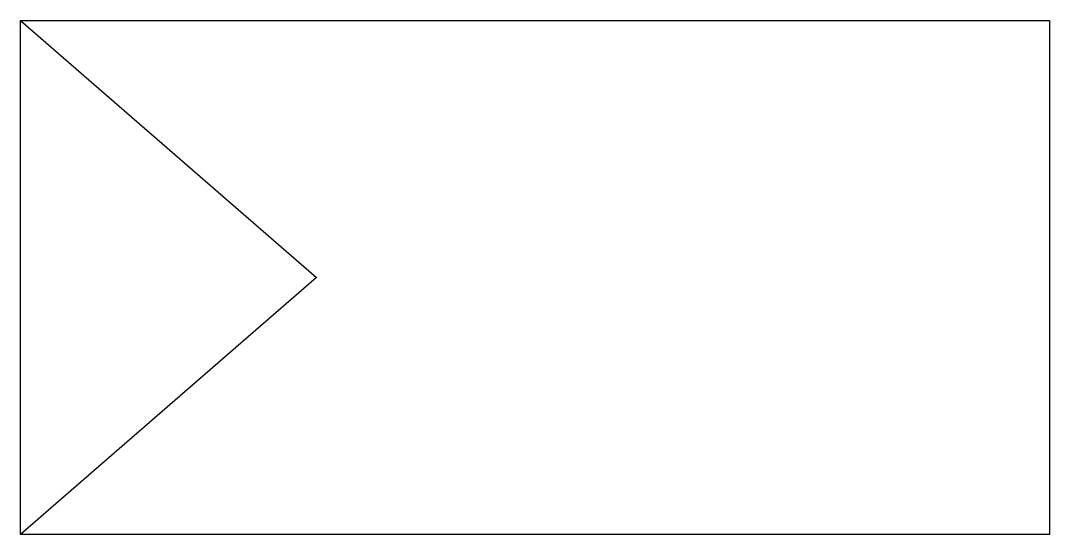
# Model space of a CAD drawing. Header units: millimetres. Extents: x -150 to 150, y -75 to 75.
import ezdxf

# ---------------------------------------------------------------- set-up
doc = ezdxf.new("R2010")
doc.units = ezdxf.units.MM

msp = doc.modelspace()

# ---------------------------------------------------------------- linework, layer by layer
at = {"color": 0, "linetype": 'ByBlock', "lineweight": -2}
msp.add_lwpolyline([(-150, 75), (150, 75), (150, -75), (-150, -75)], close=True, dxfattribs=at)
msp.add_lwpolyline([(-150, 75), (-63.73, 0), (-150, -75)], dxfattribs=at)

doc.saveas('drawing.dxf')
